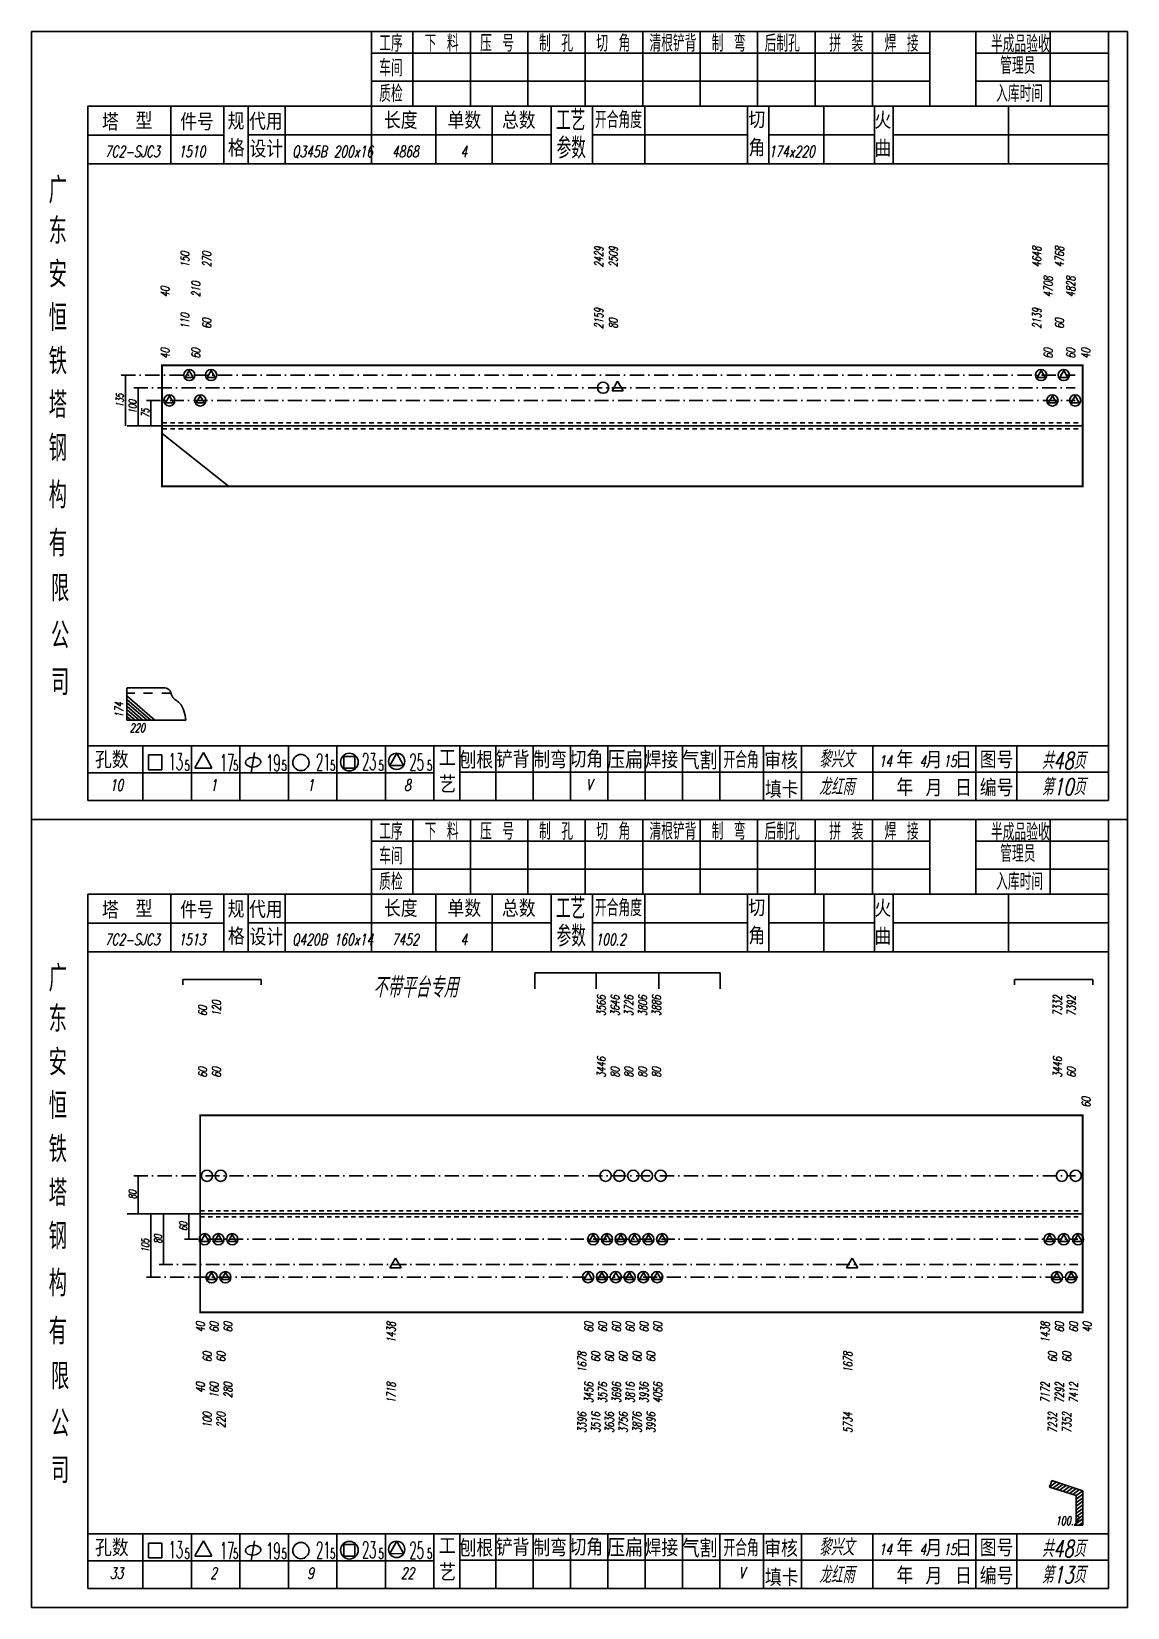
# Model space of a CAD drawing. Header units: millimetres. Extents: x -1378 to 644, y -1773 to 1979.
# Drawn here: x -1378.3 to -1084.5, y 550.1 to 972.5 of the extents above; entities that cross this region are included whole.
import ezdxf
from ezdxf.enums import TextEntityAlignment as Align

# ---------------------------------------------------------------- set-up
doc = ezdxf.new("R2010")
doc.units = ezdxf.units.MM
doc.linetypes.add('LPY8', pattern=[0.009000000000000001, 0.005, -0.004])
doc.linetypes.add('LPY9', pattern=[0.025, 0.015, -0.005, 0, -0.005])
for name, color, linetype in [('1', 7, 'Continuous'), ('2', 7, 'Continuous'), ('21', 7, 'Continuous')]:
    doc.layers.add(name, color=color, linetype=linetype)
doc.styles.add('hz', font='txt.shx', dxfattribs={"width": 0.7, "oblique": 12, "bigfont": 'hztxt.shx'})
doc.dimstyles.new('ISO-25', dxfattribs={"dimscale": 0.001, "dimtxt": 2.5, "dimasz": 2.5, "dimexe": 1.25, "dimexo": 0.625, "dimtad": 1, "dimtxsty": 'Standard', "dimcen": 2.5, "dimadec": 0, "dimazin": 0, "dimtfac": 1, "dimtmove": 0, "dimatfit": 3, "dimfxl": 0, "dimarcsym": 0})

# ---------------------------------------------------------------- blocks, each defined once
blk = doc.blocks.new('xytfsc')
at = {"color": 243}
for p, q in [((-0.08180189302063978, 0.1756660281181866), (-0.08180189302063978, -0.03550000000000003)), ((0.2119981069793931, 0.1756660281181865), (-0.08180189302063978, 0.1756660281181865)), ((0.009343547070755576, 0.1756660281181865), (0.009343547070755576, 0.155714770919089)), ((0.02043905911145261, 0.1756660281181865), (0.02043905911145261, 0.1557118104779665)), ((0.03583905911145224, 0.1756660281181865), (0.03583905911145224, 0.1557118104779665)), ((0.05123905911145188, 0.1756660281181865), (0.05123905911145188, 0.1557118104779665)), ((0.0666390591114514, 0.1756660281181865), (0.06663905911145152, 0.1557118104779665)), ((0.08203905911145126, 0.1756660281181865), (0.08203905911145115, 0.1557118104779665)), ((0.09743905911145079, 0.1756660281181865), (0.09743905911145079, 0.1557118104779665)), ((0.1128390591114504, 0.1756660281181865), (0.1128390591114504, 0.1557118104779665)), ((0.1282390591114501, 0.1756660281181865), (0.1282390591114501, 0.1557118104779665)), ((0.1436390591114496, 0.1756660281181865), (0.1436390591114497, 0.1557118104779665)), ((0.1590390591114494, 0.1756660281181865), (0.1590390591114493, 0.1557118104779665)), ((0.1590390591114494, 0.1756660281181865), (0.1590390591114493, 0.1557118104779665)), ((0.1713881142505892, 0.1756660281181865), (0.1713881142505892, 0.1556970395588582)), ((0.1912480675326801, 0.1756660281181865), (0.1912480675326801, 0.1556970395588582)), ((0.2069206040023625, 0.1756660281181865), (0.2069206040023625, 0.1556999999999807)), ((0.2119981069793931, 0.1456999999999898), (0.2119981069793931, 0.1756660281181866)), ((0.1590390591114492, 0.1699052611793964), (0.009343547070755465, 0.1699052611793964)), ((0.2069206040023625, 0.1699052611793964), (0.1713881142505892, 0.1699052611793964)), ((0.1590390591114492, 0.1623816372641632), (0.009343547070755465, 0.1623816372641632)), ((0.2069206040023625, 0.1623816372641632), (0.1713881142505892, 0.1623816372641632)), ((-0.06670189302062168, 0.1556999999999807), (-0.06670189302062168, -0.03041769200676575)), ((0.2069206040023625, 0.1556999999999807), (-0.06670189302062168, 0.1556999999999807)), ((-0.04446205990117902, 0.155710395888902), (-0.04446205990117902, 0.1402103958889274)), ((-0.01376276607479154, 0.1557706927281533), (-0.01376276607479154, 0.1402706927281788)), ((0.009343547070755576, 0.155714770919089), (0.009343547070755576, 0.1402147709191144)), ((0.02656845232527816, 0.1557985932079323), (0.02656845232527816, 0.1402985932079577)), ((0.04170315627649701, 0.1557985932079323), (0.04170315627649701, 0.1402985932079577)), ((0.05749081008329371, 0.1556970395588582), (0.05749081008329371, 0.1401970395588268)), ((0.06860905819851781, 0.1556999999999807), (0.06860905819851781, 0.1401970395588268)), ((0.08264511791261897, 0.1556970395588582), (0.08264511791261897, 0.1401970395588268)), ((0.1101013382460957, 0.1556970395588582), (0.1101013382460957, 0.1401970395588268)), ((0.115893155820657, 0.1556970395588582), (0.115893155820657, 0.1401970395588268)), ((0.1305946114652267, 0.1556970395588582), (0.1305946114652267, 0.1401970395588268)), ((0.144136461840929, 0.1556970395588582), (0.144136461840929, 0.1401970395588268)), ((0.149150303690447, 0.1556970395588582), (0.149150303690447, 0.1401970395588268)), ((0.1800706029964368, 0.1556970395588582), (0.1800706029964368, 0.1401970395588268)), ((0.2069206040023625, -0.03041769200676575), (0.2069206040023625, 0.1556999999999807)), ((-0.03023245648975659, 0.1478930030858255), (-0.06670189302062168, 0.1478930030858255)), ((0.05749081008329371, 0.1479470395588141), (-0.02368604084782133, 0.1479470395588141)), ((0.06860905819851781, 0.1479470395588141), (0.1101013382460957, 0.1479470395588141)), ((0.115893155820657, 0.1479470395588141), (0.144136461840929, 0.1479470395588141)), ((0.149150303690447, 0.1479470395588141), (0.2070965826822823, 0.1479470395588141)), ((0.2119981069793931, -0.03550000000000003), (0.2119981069793931, 0.1456999999999898)), ((0.2070965826822823, 0.1401970395588268), (-0.06670189302062168, 0.1401970395588268)), ((-0.06670189302062168, -0.01580359560226546), (0.2069206040023625, -0.01580359560226546)), ((-0.05192775084779611, -0.01580359560226546), (-0.05192775084779611, -0.03041769200676575)), ((-0.0389277508478193, -0.03041769200676575), (-0.0389277508478193, -0.01580359560226546)), ((-0.02592775084778565, -0.01580359560226546), (-0.02592775084778565, -0.03041769200676575)), ((-0.01292775084780884, -0.03041769200676575), (-0.01292775084780884, -0.01580359560226546)), ((7.224915222481254e-05, -0.01580359560226546), (7.224915222481254e-05, -0.03041769200676575)), ((0.01307224915220162, -0.0302819796132649), (0.01307224915220162, -0.01580359560226546)), ((0.0426919161558027, -0.03036583533575871), (0.0426919161558027, -0.01570061183649435)), ((0.05269191615579361, -0.03036583533575871), (0.05269191615579361, -0.01570061183649435)), ((0.06269191615578451, -0.03036583533575871), (0.06269191615578451, -0.01570061183649435)), ((0.07269191615577542, -0.03036583533575871), (0.07269191615577542, -0.01570061183649435)), ((0.08269191615576632, -0.03036583533575871), (0.08269191615576632, -0.01570061183649435)), ((0.09269191615581407, -0.03036583533575871), (0.09269191615581407, -0.01570061183649435)), ((0.102691916155805, -0.03036583533575871), (0.102691916155805, -0.01570061183649435)), ((0.1144049236795291, -0.03053781203299016), (0.1144049236795291, -0.01587258853372581)), ((0.1246095262382875, -0.03053264624507895), (0.1246095262382875, -0.0158674227458146)), ((0.1437750562829757, -0.0304212194424604), (0.1437750562829757, -0.01575599594319604)), ((0.1713153053457569, -0.03044566928007092), (0.1713153053457569, -0.01578044578080656)), ((0.1823401508876538, -0.03042733090642108), (0.1823401508876538, -0.01576210740709988)), ((-0.05048480263676025, -0.02216373035882774), (-0.05048480263676025, -0.01822926644671091)), ((-0.04686708076590718, -0.01822926644671091), (-0.05048480263676025, -0.01822926644671091)), ((-0.04686708076590718, -0.01822926644671091), (-0.04686708076590718, -0.02216373035882774)), ((-0.03572373924024019, -0.01759791586492659), (-0.03800989078163808, -0.02169668912300543)), ((-0.03346529881744742, -0.02166899407642225), (-0.03572373924024019, -0.01759791586492659)), ((-0.02200695944068853, -0.01759838219815996), (-0.02293684695340004, -0.02300541378001347)), ((0.004830003859665921, -0.01861207898791511), (0.00193582636299483, -0.01861207898791511)), ((0.00193582636299483, -0.02175965011757447), (0.00193582636299483, -0.01861207898791511)), ((0.004830003859665921, -0.01861207898791511), (0.004830003859665921, -0.02175965011757447)), ((0.01611402239055282, -0.01775831488304042), (0.01428510115741177, -0.02103733348950348)), ((0.01431171815258325, -0.02108781472843296), (0.01794739172399262, -0.02107673604096866)), ((0.01792077472882114, -0.02101517745221421), (0.01611402239055282, -0.01775831488304042)), ((0.02607224915217843, -0.02298197961327836), (-0.06670189302062168, -0.02298197961327836)), ((-0.04686708076590718, -0.02216373035882774), (-0.05048480263676025, -0.02216373035882774)), ((-0.03800005462673595, -0.02172372488995328), (-0.03347897966173774, -0.02172372488995328)), ((0.004830003859665921, -0.02175965011757447), (0.00193582636299483, -0.02175965011757447)), ((0.03293604349468582, -0.02282133209506404), (0.2069206040023625, -0.02282133209506404)), ((-0.06670189302062168, -0.03041769200676575), (0.2069206040023625, -0.03041769200676575)), ((-0.07180189302064888, -0.03550000000000003), (-0.08180189302063978, -0.03550000000000003)), ((-0.07180189302064888, -0.03550000000000003), (0.2119981069793931, -0.03550000000000003))]:
    blk.add_line(p, q, dxfattribs=at)
at = {"color": 25}
for p, q in [((-0.03023245648975659, 0.1401430030857814), (-0.03023245648975659, 0.1556430030858127)), ((-0.02369509745372567, 0.1402529613678912), (-0.02369509745372567, 0.1557529613679225)), ((0.02607224915217843, -0.0302819796132649), (0.02607224915217843, -0.01568197961323498)), ((0.03297843533735489, -0.03048923032871292), (0.03297843533735489, -0.015889230328683))]:
    blk.add_line(p, q, dxfattribs=at)
at = {"color": 243}
for centre, radius in [((-0.009582155382162783, -0.02025092920551791), 0.00217561732827997), ((0.003407718477063226, -0.02014333020655207), 0.002369953329622078), ((0.01609636409548842, -0.0199313602378634), 0.00217561732827997)]:
    blk.add_circle(centre, radius, dxfattribs=at)
blk.add_ellipse((-0.02237046103383078, -0.02015827340265836), major_axis=(-0.002062659495382668, -0.0001351756295155492), ratio=0.631198260949918, dxfattribs=at)
at = {"color": 243, "style": 'hz'}
for s, height, width, p in [('工序', 0.0045, 0.7, (0.01141078938846307, 0.1702582894362837)), ('下 料', 0.0045, 0.7, (0.02359805093865874, 0.1702582894362837)), ('压 号', 0.0045, 0.7, (0.03844793515955247, 0.1702582894362837)), ('制 孔', 0.0045, 0.7, (0.05425820382671931, 0.1702582894362837)), ('切 角', 0.0045, 0.7, (0.06959885115699593, 0.1702582894362837)), ('清根铲背 ', 0.0045, 0.7, (0.08384982621404846, 0.1702582894362837)), (' 制 弯', 0.0045, 0.7, (0.0977236024752125, 0.1702582894362837)), (' 后制孔', 0.0045, 0.7, (0.1119142199866298, 0.1702582894362837)), ('拼 装', 0.0045, 0.7, (0.1320676244899056, 0.1702582894362837)), (' 焊 接', 0.0045, 0.7, (0.1440676463303413, 0.1702582894362837)), ('半成品验收', 0.0045, 0.7, (0.1754148552770184, 0.17009081662611)), ('管理员', 0.0045, 0.7, (0.1778732141532154, 0.1642803059513241)), ('车间', 0.0045, 0.7, (0.01141078938846307, 0.1636468545306323)), ('质检', 0.0045, 0.7, (0.01141078938846307, 0.156762344220953)), ('入库时间', 0.0045, 0.7, (0.1767723680015715, 0.1568099015570553)), ('工艺', 0.0056, 0.7, (0.0587989906382228, 0.1490577820888024)), ('开合角度', 0.0045, 0.7, (0.06923366991591651, 0.1497418554182122)), ('参数', 0.0056, 0.7, (0.05897301172157599, 0.1416372668027879)), ('广', 0.006999999999999999, 0.7, (-0.07719585007359397, 0.1295954538279165)), ('东', 0.006999999999999999, 0.7, (-0.07719585007359397, 0.1187447526499018)), ('安', 0.006999999999999999, 0.7, (-0.07719585007359397, 0.1070945280846008)), ('恒', 0.006999999999999999, 0.7, (-0.07719585007359397, 0.09542786141794474)), ('铁', 0.006999999999999999, 0.7, (-0.07719585007359397, 0.08376119475123184)), ('塔', 0.006999999999999999, 0.7, (-0.07719585007359397, 0.07209452808457578)), ('钢', 0.006999999999999999, 0.7, (-0.07719585007359397, 0.06049329061205705)), ('构', 0.006999999999999999, 0.7, (-0.07719585007359397, 0.04788110145058405)), ('有', 0.006999999999999999, 0.7, (-0.07719585007359397, 0.03500140037114258)), ('限', 0.006999999999999999, 0.7, (-0.07658584270095103, 0.02293366727998497)), ('公', 0.006999999999999999, 0.7, (-0.07658584270095103, 0.01031732387083545)), ('司', 0.006999999999999999, 0.7, (-0.07658584270095103, -0.002230952025500332)), ('开合角', 0.0045, 0.7, (0.1036835877846721, -0.02178813139981733)), ('13', 0.0045, 0.5, (-0.04502721137996046, -0.02227006754184052)), ('5', 0.002693249999999999, 0.6, (-0.04077264305934192, -0.02242096852363423)), ('17', 0.0045, 0.5, (-0.03130114412024965, -0.02253916149793261)), ('5', 0.002693249999999999, 0.6, (-0.02777264305936511, -0.02242096852363423)), ('19', 0.0045, 0.5, (-0.01885191850092893, -0.02259557977048238)), ('5', 0.002693249999999999, 0.6, (-0.0147726430593883, -0.02242096852363423)), ('21', 0.0045, 0.5, (-0.00553038687158447, -0.02237613483582485)), ('5', 0.002693249999999999, 0.6, (-0.00177264305935465, -0.02242096852363423)), ('23', 0.0045, 0.5, (0.006791355083094586, -0.02228307153647896)), ('5', 0.002693249999999999, 0.6, (0.01122735694062216, -0.02242096852363423)), ('25', 0.0045, 0.5, (0.01951661638022928, -0.02242476536251664)), ('5', 0.002693249999999999, 0.6, (0.02422735694065581, -0.02242096852363423))]:
    blk.add_text(s, height=height, dxfattribs=dict(at, width=width)).set_placement(p)
for s, height, p in [('塔', 0.0045, (-0.06291316232997757, 0.1491330645802254)), ('型', 0.0045, (-0.05389800470524675, 0.1494323354525722)), ('单数', 0.0045, (0.02972464180217516, 0.1495488179195508)), ('总数', 0.0045, (0.04431395269088456, 0.1495432887106308)), ('孔数', 0.0045, (-0.06478007560255661, -0.02179219429489015)), ('压扁', 0.0048, (0.07253166959404156, -0.02191633846563085)), ('气割', 0.0048, (0.09248400186405037, -0.02209650407114444)), ('图号', 0.0045, (0.1723960165372483, -0.02179937828155792)), ('编号', 0.0045, (0.1723960165372483, -0.0292993782815511))]:
    blk.add_text(s, height=height, dxfattribs=at).set_placement(p)
at = {"color": 25, "style": 'hz'}
for s, height, p in [('件号', 0.004500000000000001, (-0.04194006886487556, 0.149165076108331)), ('规', 0.0045, (-0.02922751466766782, 0.1493373910887062)), ('代用', 0.0045, (-0.02348416342917459, 0.1492692985372759)), ('长度', 0.004500000000000001, (0.01268450122748221, 0.1495456455800895)), ('切', 0.0045, (0.1103860914289777, 0.1497265722913557)), ('火', 0.0045, (0.1441815548179471, 0.1495717984769971)), ('格', 0.0045, (-0.02914508603325372, 0.1421256806360265)), ('设计', 0.0045, (-0.02335299900025289, 0.1418915802476153)), ('角', 0.0045, (0.1103860914289777, 0.1422265722913625)), ('曲', 0.0045, (0.1441815548179471, 0.142071798477004)), ('铲背', 0.0045, (0.04268726910831278, -0.02168679435850257)), ('制弯', 0.0045, (0.05274347044380023, -0.02179229979843561)), ('切角', 0.0045, (0.06242599489652834, -0.02161270702770074)), ('焊接', 0.0045, (0.08255816148815087, -0.02181036329294378)), ('年', 0.0045, (0.1500464708567216, -0.0217049306504446)), ('工', 0.0045, (0.02740716187170678, -0.02128382374563492)), ('刨根', 0.0045, (0.03295636141248737, -0.02187364499558092)), ('审核', 0.0045, (0.1146189310481128, -0.02199924418447202)), ('月', 0.0045, (0.1578457398947813, -0.02183650049470137)), ('日', 0.0045, (0.165761998036117, -0.02182188700463533)), ('艺', 0.0045, (0.02748576950156634, -0.02837945118942392)), ('填卡', 0.0045, (0.1148046463357838, -0.02976734870644399)), ('年', 0.0045, (0.1500464708567216, -0.02918454778050367)), ('月', 0.0045, (0.1578457398947813, -0.02931611762476044)), ('日', 0.0045, (0.165761998036117, -0.0293015041346944))]:
    blk.add_text(s, height=height, dxfattribs=at).set_placement(p)
blk = doc.blocks.new('li8')
at = {"layer": '21', "color": 7, "linetype": 'LPY8'}
blk.add_line((0, 0), (1, 0), dxfattribs=at)
blk = doc.blocks.new('do')
at = {"color": 211}
for p, q in [((-0.7163570769760446, -0.4136245762459683), (0, 0.8271422774380701)), ((0, 0.8271422774380701), (0.7163570769760446, -0.4136245762459683)), ((-0.7163570769760446, -0.4136245762459683), (0.7163570769760446, -0.4136245762459683))]:
    blk.add_line(p, q, dxfattribs=at)
blk.add_circle((0, 0), 1, dxfattribs=at)
blk = doc.blocks.new('co')
at = {"color": 211}
blk.add_circle((0, 0), 1, dxfattribs=at)
blk = doc.blocks.new('bo')
at = {"color": 211}
for p, q in [((-1, -0.5773999999999999), (0, 1.154650807568877)), ((0, 1.154650807568877), (1, -0.5773999999999999)), ((-1, -0.5773999999999999), (1, -0.5773999999999999))]:
    blk.add_line(p, q, dxfattribs=at)
blk = doc.blocks.new('li9')
at = {"layer": '21', "color": 210, "linetype": 'LPY9'}
blk.add_line((0, 0), (1, 0), dxfattribs=at)
blk = doc.blocks.new('zxw')
at = {"color": 243}
for p, q in [((-1.025927495257317e-05, 9.871739617813013e-06), (-1.025927495257317e-05, -0.009696941639589653)), ((0, 0), (0.01125806228986857, 0)), ((-3.669298749744976e-06, -0.001647461652016187), (0.002349773676156991, -0.001647461652016187)), ((0.004888089615735974, -0.001644262995057655), (0.007594549548101209, -0.001644262995057655)), ((0.0104078048686074, -0.001644262995057655), (0.01311426480097264, -0.001644262995057655)), ((-1.025927495257317e-05, -0.009696941639589653), (0.01749157742583753, -0.009696941639589653))]:
    blk.add_line(p, q, dxfattribs=at)
at = {"color": 1}
for p, q in [((0.007085448313427334, -0.009693837137826379), (-7.594567174237787e-06, -0.0034771774194381)), ((0.005981141630989645, -0.009693837137826379), (-7.594567174237787e-06, -0.004495606300340217)), ((0.008323161976418553, -0.009697250905543735), (1.385947865623072e-05, -0.002486839332812719)), ((0.004749416451518107, -0.009693837137826379), (-7.594567174237787e-06, -0.00553525246783744)), ((0.003645109769080418, -0.009693837137826379), (-7.594567174237787e-06, -0.006532464062144555)), ((0.002455857421953436, -0.009693837137826379), (-7.594567174237787e-06, -0.007572110229641778)), ((0.001266605074826649, -0.009693837137826379), (-7.594567174237787e-06, -0.008590539110543895))]:
    blk.add_line(p, q, dxfattribs=at)
at = {"color": 243}
blk.add_open_spline([(0.01125860338386494, -1.694129047671855e-07), (0.01192144298163344, -0.0002240651301314879), (0.01302928413488987, -0.0005982746529431746), (0.01314695484445972, -0.003043291140049493), (0.01677119671751491, -0.004645876090576397), (0.01722882053862435, -0.007766438189496287), (0.01748944587315544, -0.0096965271563088)], degree=3, knots=[0, 0, 0, 0, 0.002603301262927983, 0.004351044028005435, 0.009098500469352285, 0.01666132070357277, 0.01666132070357277, 0.01666132070357277, 0.01666132070357277], dxfattribs=at)
blk = doc.blocks.new('khk')
at = {"color": 243}
for p, q in [((-0.009898004114630876, 0.01127916461395198), (-0.009175980195387679, 0.0132830171985468)), ((-0.001977346166034843, 0.008821502592287922), (-0.009898004114630876, 0.01127916461395198)), ((-0.009175980195387679, 0.0132830171985468), (0, 0.01020969183622411)), ((-1.387778780781446e-17, 0.0102096918362241), (0, 0)), ((-0.001977346166034843, 0), (-0.001977346166034843, 0.008821502592287922)), ((0, 0), (-0.001977346166034843, 0))]:
    blk.add_line(p, q, dxfattribs=at)
at = {"color": 1}
for p, q in [((-0.009898004114630876, 0.01127916461395198), (-0.00781011595448175, 0.01282554615745019)), ((-0.00938067141557504, 0.01271493209819971), (-0.008788762527620758, 0.01315332578098186)), ((-0.008907724014760754, 0.01096000129054889), (-0.006831469381342728, 0.0124977665339185)), ((-0.007905456266494248, 0.01065712453320641), (-0.005859710273058136, 0.01217229373973568)), ((-0.006915176166624126, 0.01033796120980332), (-0.004881063699919114, 0.01184451411620399)), ((-0.005924896066754004, 0.01001879788640023), (-0.003902417126780092, 0.01151673449267232)), ((-0.004922628318487499, 0.009715921129057753), (-0.002930658018495513, 0.01119126169848949)), ((-0.003932348218617376, 0.00939675780565466), (-0.001952011445356477, 0.01086348207495781)), ((-0.002942068118747254, 0.009077594482251566), (-0.0009733648722174693, 0.01053570245142612)), ((-0.001939800370480749, 0.008774717724909092), (-1.605763932877036e-06, 0.0102102296572433)), ((-0.002014891961588938, 0.003463468598111235), (0, 0.004955785955436286)), ((-0.001977346166034843, 0.007694301464231817), (0, 0.00915881075865915)), ((-0.001977346166034843, 0.006641693266452243), (-1.387778780781446e-17, 0.008106202560879572)), ((-0.001977346166034843, 0.005596493056568078), (-1.387778780781446e-17, 0.00706100235099541)), ((-0.001977346166034843, 0.004543884858788511), (-1.387778780781446e-17, 0.006008394153215846)), ((-0.002014891961588938, 0.002410860400331661), (0, 0.003903177757656712)), ((-0.002014891961588938, 0.001365660190447496), (1.387778780781446e-17, 0.00285797754777254)), ((-0.002014891961588938, 0.0003130519926679287), (0, 0.00180536934999297)), ((-0.001016360486022855, 3.469446951953614e-18), (0, 0.0007527611522134027))]:
    blk.add_line(p, q, dxfattribs=at)
blk = doc.blocks.new('*D73')
at = {"layer": '1', "color": 0, "lineweight": -2}
for p, q in [((-1337.684050162291, 716.9616213275852), (-1337.684050162291, 718.3577336776914)), ((-1337.681550162291, 718.3564836776914), (-1316.737771806964, 718.3564836776914)), ((-1316.735271806964, 716.9616213275852), (-1316.735271806964, 718.3577336776914))]:
    blk.add_line(p, q, dxfattribs=at)
at = {"layer": '1', "color": 0}
for points in [[(-1337.681550162291, 718.356900344358), (-1337.681550162291, 718.3560670110247), (-1337.684050162291, 718.3564836776914)], [(-1316.737771806964, 718.356900344358), (-1316.737771806964, 718.3560670110247), (-1316.735271806964, 718.3564836776914)]]:
    blk.add_solid(points, dxfattribs=at)
at = {"layer": 'Defpoints', "color": 0}
for p in [(-1316.735271806964, 718.3564836776914), (-1337.684050162291, 716.9609963275852), (-1316.735271806964, 716.9609963275852)]:
    blk.add_point(p, dxfattribs=at)
at = {"layer": '1', "color": 0, "insert": (-1327.209660984628, 718.3583586776914), "char_height": 0.0025, "attachment_point": 5}
blk.add_mtext('180', dxfattribs=at)
blk = doc.blocks.new('*D74')
at = {"layer": '1', "color": 0, "lineweight": -2}
for p, q in [((-1114.738190362994, 716.9616213275852), (-1114.738190362994, 718.3577336776914)), ((-1114.735690362994, 718.3564836776914), (-1093.791912007668, 718.3564836776914)), ((-1093.789412007668, 716.9616213275852), (-1093.789412007668, 718.3577336776914))]:
    blk.add_line(p, q, dxfattribs=at)
at = {"layer": '1', "color": 0}
for points in [[(-1114.735690362994, 718.356900344358), (-1114.735690362994, 718.3560670110247), (-1114.738190362994, 718.3564836776914)], [(-1093.791912007668, 718.356900344358), (-1093.791912007668, 718.3560670110247), (-1093.789412007668, 718.3564836776914)]]:
    blk.add_solid(points, dxfattribs=at)
at = {"layer": 'Defpoints', "color": 0}
for p in [(-1093.789412007668, 718.3564836776914), (-1114.738190362994, 716.9609963275852), (-1093.789412007668, 716.9609963275852)]:
    blk.add_point(p, dxfattribs=at)
at = {"layer": '1', "color": 0, "insert": (-1104.263801185331, 718.3583586776914), "char_height": 0.0025, "attachment_point": 5}
blk.add_mtext('180', dxfattribs=at)
blk = doc.blocks.new('*D75')
at = {"layer": '1', "color": 0, "lineweight": -2}
for p, q in [((-1243.349125966284, 715.9272267212503), (-1243.349125966284, 720.1931736524573)), ((-1226.912834216853, 720.1919236524573), (-1243.346625966284, 720.1919236524573)), ((-1226.910334216853, 715.9272267212503), (-1226.910334216853, 720.1931736524573))]:
    blk.add_line(p, q, dxfattribs=at)
at = {"layer": '1', "color": 0}
for points in [[(-1243.346625966284, 720.1923403191239), (-1243.346625966284, 720.1915069857906), (-1243.349125966284, 720.1919236524573)], [(-1226.912834216853, 720.1923403191239), (-1226.912834216853, 720.1915069857906), (-1226.910334216853, 720.1919236524573)]]:
    blk.add_solid(points, dxfattribs=at)
at = {"layer": 'Defpoints', "color": 0}
for p in [(-1243.349125966284, 720.1919236524573), (-1243.349125966284, 715.9266017212503), (-1226.910334216853, 715.9266017212503)]:
    blk.add_point(p, dxfattribs=at)
at = {"layer": '1', "color": 0, "insert": (-1235.129730091568, 720.1937986524573), "char_height": 0.0025, "attachment_point": 5}
blk.add_mtext('110', dxfattribs=at)
blk = doc.blocks.new('*D76')
at = {"layer": '1', "color": 0, "lineweight": -2}
for p, q in [((-1210.108256857915, 715.9272267212503), (-1210.108256857915, 720.1931736524573)), ((-1193.671965108485, 720.1919236524573), (-1210.105756857915, 720.1919236524573)), ((-1193.669465108485, 715.9272267212503), (-1193.669465108485, 720.1931736524573))]:
    blk.add_line(p, q, dxfattribs=at)
at = {"layer": '1', "color": 0}
for points in [[(-1210.105756857915, 720.1923403191239), (-1210.105756857915, 720.1915069857906), (-1210.108256857915, 720.1919236524573)], [(-1193.671965108485, 720.1923403191239), (-1193.671965108485, 720.1915069857906), (-1193.669465108485, 720.1919236524573)]]:
    blk.add_solid(points, dxfattribs=at)
at = {"layer": 'Defpoints', "color": 0}
for p in [(-1210.108256857915, 720.1919236524573), (-1210.108256857915, 715.9266017212503), (-1193.669465108485, 715.9266017212503)]:
    blk.add_point(p, dxfattribs=at)
at = {"layer": '1', "color": 0, "insert": (-1201.8888609832, 720.1937986524573), "char_height": 0.0025, "attachment_point": 5}
blk.add_mtext('110', dxfattribs=at)

msp = doc.modelspace()

# ---------------------------------------------------------------- linework, layer by layer
at = {"layer": '1', "color": 7}
msp.add_line((-1226.910334216853, 720.1919236524578), (-1210.108256857915, 720.1919236524578), dxfattribs=at)
at = {"layer": '2', "color": 7}
for p, q in [((-1353.080261466482, 880.3929271810457), (-1353.080261466482, 866.7929271810455)), ((-1349.680261466482, 876.9929271810448), (-1349.680261466482, 866.7929271810455)), ((-1346.280261466482, 873.5929271810456), (-1346.280261466482, 866.7929271810455)), ((-1352.680261466482, 866.7929271810455), (-1283.280261466482, 866.7929271810455)), ((-1343.280261466482, 866.7929271810455), (-1096.480261466482, 866.7929271810455)), ((-1325.460261466482, 850.592927181046), (-1343.280261466482, 864.686927181046)), ((-1349.680261466482, 665.792927181045), (-1349.680261466482, 655.5929271810439)), ((-1352.680261466482, 655.5929271810439), (-1273.080261466482, 655.5929271810439)), ((-1352.680261466482, 655.5929271810439), (-1283.280261466482, 655.5929271810439)), ((-1346.280261466482, 638.5929271810444), (-1346.280261466482, 655.5929271810439)), ((-1342.880261466482, 641.9929271810436), (-1342.880261466482, 655.5929271810439)), ((-1336.080261466482, 648.7929271810419), (-1336.080261466482, 655.5929271810439)), ((-1333.080261466482, 655.5929271810439), (-1096.480261466482, 655.5929271810439))]:
    msp.add_line(p, q, dxfattribs=at)
at = {"layer": '2', "color": 7, "const_width": 0.5}
for points in [[(-1343.280261466482, 882.9929271810433), (-1096.480261466482, 882.9929271810433), (-1096.480261466482, 850.5929271810455), (-1343.280261466482, 850.5929271810455)], [(-1333.080261466482, 681.9929271810415), (-1096.480261466482, 681.9929271810415), (-1096.480261466482, 629.1929271810441), (-1333.080261466482, 629.1929271810441)]]:
    msp.add_lwpolyline(points, close=True, dxfattribs=at)

# ---------------------------------------------------------------- block references
at = {"layer": '1', "color": 7}
for name, p, xscale, yscale, zscale in [('xytfsc', (-1296.480261466482, 796.7929271810452), 1000, 1000, 1000), ('li9', (-1354.280261466482, 880.3929271810457), 255.772062448644, 255.772062448644, 255.772062448644), ('do', (-1335.979686281602, 880.3929271810457), 1.5, 1.5, 1.5), ('do', (-1330.139226133697, 880.3929271810457), 1.5, 1.5, 1.5), ('bo', (-1221.165973874042, 876.9929271810448), 1.5, 1.5, 1.5), ('do', (-1107.633917998939, 880.3929271810457), 1.5, 1.5, 1.5), ('do', (-1101.550105344872, 880.3929271810457), 1.5, 1.5, 1.5), ('li9', (-1350.880261466482, 876.9929271810448), 252.372062448644, 252.372062448644, 252.372062448644), ('do', (-1341.333441417181, 873.5929271810456), 1.5, 1.5, 1.5), ('do', (-1333.059456207649, 873.5929271810456), 1.5, 1.5, 1.5), ('co', (-1225.059613972645, 876.9929271810448), 1.5, 1.5, 1.5), ('do', (-1104.592011671905, 873.5929271810456), 1.5, 1.5, 1.5), ('do', (-1098.508199017838, 873.5929271810456), 1.5, 1.5, 1.5), ('li9', (-1347.480261466482, 873.5929271810456), 248.972062448644, 248.972062448644, 248.972062448644), ('zxw', (-1352.680261466482, 796.5929271810456), 900, 900, 900), ('li9', (-1350.880261466482, 665.792927181045), 252.49500805153, 252.49500805153, 252.49500805153), ('co', (-1331.251469195951, 665.792927181045), 1.5, 1.5, 1.5), ('co', (-1327.551469195951, 665.792927181045), 1.5, 1.5, 1.5), ('co', (-1224.389040854566, 665.792927181045), 1.5, 1.5, 1.5), ('co', (-1220.689040854566, 665.792927181045), 1.5, 1.5, 1.5), ('co', (-1216.989040854566, 665.792927181045), 1.5, 1.5, 1.5), ('co', (-1213.289040854566, 665.792927181045), 1.5, 1.5, 1.5), ('co', (-1209.589040854566, 665.792927181045), 1.5, 1.5, 1.5), ('co', (-1102.085253414953, 665.792927181045), 1.5, 1.5, 1.5), ('co', (-1098.385253414952, 665.792927181045), 1.5, 1.5, 1.5), ('li9', (-1337.280261466482, 648.7929271810419), 239.530005367687, 239.530005367687, 239.530005367687), ('do', (-1331.861066619461, 648.7929271810419), 1.5, 1.5, 1.5), ('do', (-1328.161066619461, 648.7929271810419), 1.5, 1.5, 1.5), ('do', (-1324.461066619461, 648.7929271810419), 1.5, 1.5, 1.5), ('do', (-1227.720618954405, 648.7929271810419), 1.5, 1.5, 1.5), ('do', (-1224.020618954405, 648.7929271810419), 1.5, 1.5, 1.5), ('do', (-1220.320618954405, 648.7929271810419), 1.5, 1.5, 1.5), ('do', (-1216.620618954405, 648.7929271810419), 1.5, 1.5, 1.5), ('do', (-1212.920618954405, 648.7929271810419), 1.5, 1.5, 1.5), ('do', (-1209.220618954405, 648.7929271810419), 1.5, 1.5, 1.5), ('do', (-1105.370223892677, 648.7929271810419), 1.5, 1.5, 1.5), ('do', (-1101.560239995736, 648.7929271810419), 1.5, 1.5, 1.5), ('do', (-1097.750256098796, 648.7929271810419), 1.5, 1.5, 1.5), ('bo', (-1280.715842786933, 641.9929271810436), 1.5, 1.5, 1.5), ('bo', (-1158.308680146031, 641.9929271810436), 1.5, 1.5, 1.5), ('li9', (-1347.480261466482, 638.5929271810444), 249.730005367687, 249.730005367687, 249.730005367687), ('li9', (-1344.080261466482, 641.9929271810436), 246.330005367687, 246.330005367687, 246.330005367687), ('do', (-1330.011066619461, 638.5929271810444), 1.5, 1.5, 1.5), ('do', (-1326.311066619461, 638.5929271810444), 1.5, 1.5, 1.5), ('do', (-1229.067490203164, 638.6402148738352), 1.5, 1.5, 1.5), ('do', (-1225.367490203164, 638.6402148738352), 1.5, 1.5, 1.5), ('do', (-1221.667490203164, 638.6402148738352), 1.5, 1.5, 1.5), ('do', (-1217.967490203164, 638.6402148738352), 1.5, 1.5, 1.5), ('do', (-1214.267490203164, 638.6402148738352), 1.5, 1.5, 1.5), ('do', (-1210.567490203164, 638.6402148738352), 1.5, 1.5, 1.5), ('do', (-1103.410239995736, 638.5929271810444), 1.5, 1.5, 1.5), ('do', (-1099.600256098796, 638.5929271810444), 1.5, 1.5, 1.5), ('khk', (-1096.480261466482, 572.1929271810428), 900, 900, 900)]:
    msp.add_blockref(name, p, dxfattribs=dict(at, xscale=xscale, yscale=yscale, zscale=zscale))
at = {"layer": '1', "color": 1, "xscale": 1000, "yscale": 1000, "zscale": 1000}
msp.add_blockref('xytfsc', (-1296.480261466482, 585.5929271810436), dxfattribs=at)
at = {"layer": '2', "color": 7}
for p, xscale, yscale, zscale in [((-1343.280261466482, 867.5929271810454), 246.8, 246.8, 246.8), ((-1343.280261466482, 865.9929271810456), 246.8, 246.8, 246.8), ((-1333.080261466482, 656.3929271810421), 236.6, 236.6, 236.6), ((-1333.080261466482, 654.7929271810422), 236.6, 236.6, 236.6)]:
    msp.add_blockref('li8', p, dxfattribs=dict(at, xscale=xscale, yscale=yscale, zscale=zscale))

# ---------------------------------------------------------------- texts
at = {"color": 134, "style": 'hz', "oblique": 12, "width": 0.7}
msp.add_text('不带平台专用', height=5.4, dxfattribs=at).set_placement((-1264.034951269385, 713.559876154218), align=Align.RIGHT)
at = {"layer": '1', "color": 7, "style": 'hz', "oblique": 12, "width": 0.7}
for s, height, p in [('7C2-SJC3', 3, (-1351.280261466482, 938.7929271810447)), ('1510', 3, (-1335.280261466482, 938.7929271810447)), ('Q345B 200x16', 3, (-1297.580261466482, 938.7929271810447)), ('4868', 3, (-1278.080261466482, 938.7929271810447)), ('4', 3, (-1262.380261466482, 938.7929271810447)), ('174x220', 3, (-1174.480261466482, 938.7929271810447)), ('黎兴文', 4.5, (-1162.480261466482, 775.1929271810458)), ('14', 3, (-1149.380261466482, 775.3929271810454)), ('4', 3, (-1139.380261466482, 775.3929271810454)), ('15', 3, (-1132.080261466482, 775.3929271810454)), ('10', 3, (-1355.480261466482, 768.9929271810461)), ('1', 3, (-1329.480261466482, 768.9929271810461)), ('1', 3, (-1303.480261466482, 768.9929271810461)), ('8', 3, (-1277.480261466482, 768.9929271810461)), ('V', 3, (-1228.780261466482, 769.0929271810458)), ('龙红雨', 4.5, (-1162.480261466482, 767.7929271810453)), ('7C2-SJC3', 3, (-1351.280261466482, 727.592927181043)), ('1513', 3, (-1335.280261466482, 727.592927181043)), ('4', 3, (-1262.380261466482, 727.592927181043)), ('黎兴文', 4.5, (-1162.480261466482, 563.9929271810443)), ('14', 3, (-1149.380261466482, 564.1929271810437)), ('4', 3, (-1139.380261466482, 564.1929271810437)), ('15', 3, (-1132.080261466482, 564.1929271810437)), ('33', 3, (-1355.480261466482, 557.7929271810444)), ('2', 3, (-1329.480261466482, 557.7929271810444)), ('9', 3, (-1303.480261466482, 557.7929271810444)), ('22', 3, (-1277.480261466482, 557.7929271810444)), ('V', 3, (-1187.880261466482, 557.8929271810442)), ('龙红雨', 4.5, (-1162.480261466482, 556.5929271810437))]:
    msp.add_text(s, height=height, dxfattribs=at).set_placement(p, align=Align.CENTER)
for s, p in [('150', (-1335.979686281602, 909.2929271810459)), ('270', (-1330.139226133697, 909.2929271810459)), ('2429', (-1225.059613972645, 909.2929271810459)), ('2509', (-1221.165973874042, 909.2929271810459)), ('4648', (-1107.633917998939, 909.2929271810459)), ('4768', (-1101.550105344872, 909.2929271810459)), ('40', (-1341.333441417181, 901.292927181045)), ('210', (-1333.059456207649, 901.292927181045)), ('4708', (-1104.592011671905, 901.292927181045)), ('4828', (-1098.508199017838, 901.292927181045)), ('110', (-1335.979686281602, 892.7929271810453)), ('60', (-1330.139226133697, 892.7929271810453)), ('2159', (-1225.059613972645, 892.7929271810453)), ('80', (-1221.165973874042, 892.7929271810453)), ('2139', (-1107.633917998939, 892.7929271810453)), ('60', (-1101.550105344872, 892.7929271810453)), ('40', (-1341.333441417181, 884.7929271810444)), ('60', (-1333.059456207649, 884.7929271810444)), ('60', (-1104.592011671905, 884.7929271810444)), ('60', (-1098.508199017838, 884.7929271810444)), ('40', (-1094.49423024216, 884.7929271810444)), ('174', (-1353.680261466482, 788.5929271810465)), ('3566', (-1224.389040854566, 708.5929271810447)), ('3646', (-1220.689040854566, 708.5929271810447)), ('3726', (-1216.989040854566, 708.5929271810447)), ('3806', (-1213.289040854566, 708.5929271810447)), ('3886', (-1209.589040854566, 708.5929271810447)), ('7332', (-1102.085253414953, 708.5929271810447)), ('7392', (-1098.385253414952, 708.5929271810447)), ('60', (-1331.251469195951, 708.5929271810447)), ('120', (-1327.551469195951, 708.5929271810447)), ('3446', (-1224.389040854566, 692.092927181044)), ('3446', (-1102.085253414953, 692.092927181044)), ('60', (-1331.251469195951, 692.092927181044)), ('60', (-1327.551469195951, 692.092927181044)), ('80', (-1220.689040854566, 692.092927181044)), ('80', (-1216.989040854566, 692.092927181044)), ('80', (-1213.289040854566, 692.092927181044)), ('80', (-1209.589040854566, 692.092927181044)), ('60', (-1098.385253414952, 692.092927181044)), ('60', (-1094.432757440718, 684.092927181045))]:
    msp.add_text(s, height=2.3, rotation=90, dxfattribs=at).set_placement(p)
for s, height, p in [('220', 2.3, (-1351.980261466482, 784.692927181045)), ('共48页', 4.5, (-1107.480261466482, 774.7929271810467)), ('第10页', 4.5, (-1107.480261466482, 767.7929271810453)), ('100.2', 2.3, (-1103.780261466482, 572.1929271810428)), ('共48页', 4.5, (-1107.480261466482, 563.5929271810451)), ('第13页', 4.5, (-1107.480261466482, 556.5929271810437))]:
    msp.add_text(s, height=height, dxfattribs=at).set_placement(p)
at = {"layer": '1', "color": 1, "style": 'hz', "oblique": 12, "width": 0.7}
for s, p in [('Q420B 160x14', (-1297.580261466482, 727.592927181043)), ('7452', (-1278.080261466482, 727.592927181043))]:
    msp.add_text(s, height=3, dxfattribs=at).set_placement(p, align=Align.CENTER)
at = {"layer": '1', "color": 7, "style": 'hz', "oblique": 12, "width": 0.7}
msp.add_text('100.2', height=3, dxfattribs=at).set_placement((-1218.980261466482, 727.592927181043), align=Align.RIGHT)
for s, p in [('40', (-1331.861066619461, 626.5929271810439)), ('60', (-1328.161066619461, 626.5929271810439)), ('60', (-1324.461066619461, 626.5929271810439)), ('1438', (-1280.715842786933, 626.5929271810439)), ('60', (-1227.720618954405, 626.5929271810439)), ('60', (-1224.020618954405, 626.5929271810439)), ('60', (-1220.320618954405, 626.5929271810439)), ('60', (-1216.620618954405, 626.5929271810439)), ('60', (-1212.920618954405, 626.5929271810439)), ('60', (-1209.220618954405, 626.5929271810439)), ('1438', (-1105.370223892677, 626.5929271810439)), ('60', (-1101.560239995736, 626.5929271810439)), ('60', (-1097.750256098796, 626.5929271810439)), ('40', (-1094.115258782639, 626.5929271810439)), ('60', (-1330.011066619461, 618.5929271810448)), ('60', (-1326.311066619461, 618.5929271810448)), ('1678', (-1229.570618954405, 618.5929271810448)), ('60', (-1225.870618954405, 618.5929271810448)), ('60', (-1222.170618954405, 618.5929271810448)), ('60', (-1218.470618954405, 618.5929271810448)), ('60', (-1214.770618954405, 618.5929271810448)), ('60', (-1211.070618954405, 618.5929271810448)), ('1678', (-1158.308680146031, 618.5929271810448)), ('60', (-1103.410239995736, 618.5929271810448)), ('60', (-1099.600256098796, 618.5929271810448)), ('40', (-1331.861066619461, 610.3929271810426)), ('160', (-1328.161066619461, 610.3929271810426)), ('280', (-1324.461066619461, 610.3929271810426)), ('1718', (-1280.715842786933, 610.3929271810426)), ('3456', (-1227.720618954405, 610.3929271810426)), ('3576', (-1224.020618954405, 610.3929271810426)), ('3696', (-1220.320618954405, 610.3929271810426)), ('3816', (-1216.620618954405, 610.3929271810426)), ('3936', (-1212.920618954405, 610.3929271810426)), ('4056', (-1209.220618954405, 610.3929271810426)), ('7172', (-1105.370223892677, 610.3929271810426)), ('7292', (-1101.560239995736, 610.3929271810426)), ('7412', (-1097.750256098796, 610.3929271810426)), ('100', (-1330.011066619461, 602.3929271810435)), ('220', (-1326.311066619461, 602.3929271810435)), ('3396', (-1229.570618954405, 602.3929271810435)), ('3516', (-1225.870618954405, 602.3929271810435)), ('3636', (-1222.170618954405, 602.3929271810435)), ('3756', (-1218.470618954405, 602.3929271810435)), ('3876', (-1214.770618954405, 602.3929271810435)), ('3996', (-1211.070618954405, 602.3929271810435)), ('5734', (-1158.308680146031, 602.3929271810435)), ('7232', (-1103.410239995736, 602.3929271810435)), ('7352', (-1099.600256098796, 602.3929271810435))]:
    msp.add_text(s, height=2.3, rotation=90, dxfattribs=at).set_placement(p, align=Align.RIGHT)
at = {"layer": '2', "color": 7, "style": 'hz', "oblique": 12, "width": 0.7}
for s, p in [('135', (-1353.580261466482, 873.5929271810456)), ('100', (-1350.180261466482, 871.892927181046)), ('75', (-1346.780261466482, 870.1929271810446)), ('80', (-1350.180261466482, 660.6929271810427)), ('60', (-1336.580261466482, 652.1929271810448)), ('105', (-1346.780261466482, 647.0929271810423)), ('80', (-1343.380261466482, 648.7929271810419))]:
    msp.add_text(s, height=2, rotation=90, dxfattribs=at).set_placement(p, align=Align.CENTER)

# ---------------------------------------------------------------- dimensions: what is measured, and where the dimension line sits
at = {"layer": '1', "color": 7}
for base, p1, p2, text, picture, middle in [((-1316.735271806964, 718.3564836776914), (-1337.684050162291, 716.9609963275852), (-1316.735271806964, 716.9609963275852), '180', '*D73', (-1327.209660984628, 718.3583586776914)), ((-1243.349125966284, 720.1919236524573), (-1226.910334216853, 715.9266017212503), (-1243.349125966284, 715.9266017212503), '110', '*D75', (-1235.129730091568, 720.1937986524573)), ((-1210.108256857915, 720.1919236524573), (-1193.669465108485, 715.9266017212503), (-1210.108256857915, 715.9266017212503), '110', '*D76', (-1201.8888609832, 720.1937986524573)), ((-1093.789412007668, 718.3564836776914), (-1114.738190362994, 716.9609963275852), (-1093.789412007668, 716.9609963275852), '180', '*D74', (-1104.263801185331, 718.3583586776914))]:
    dim = msp.add_linear_dim(base=base, p1=p1, p2=p2, text=text, dimstyle='ISO-25', override={"dimzin": 0}, dxfattribs=at)
    dim.commit()
    dim.dimension.update_dxf_attribs({"geometry": picture, "text_midpoint": middle})

doc.saveas('drawing.dxf')
